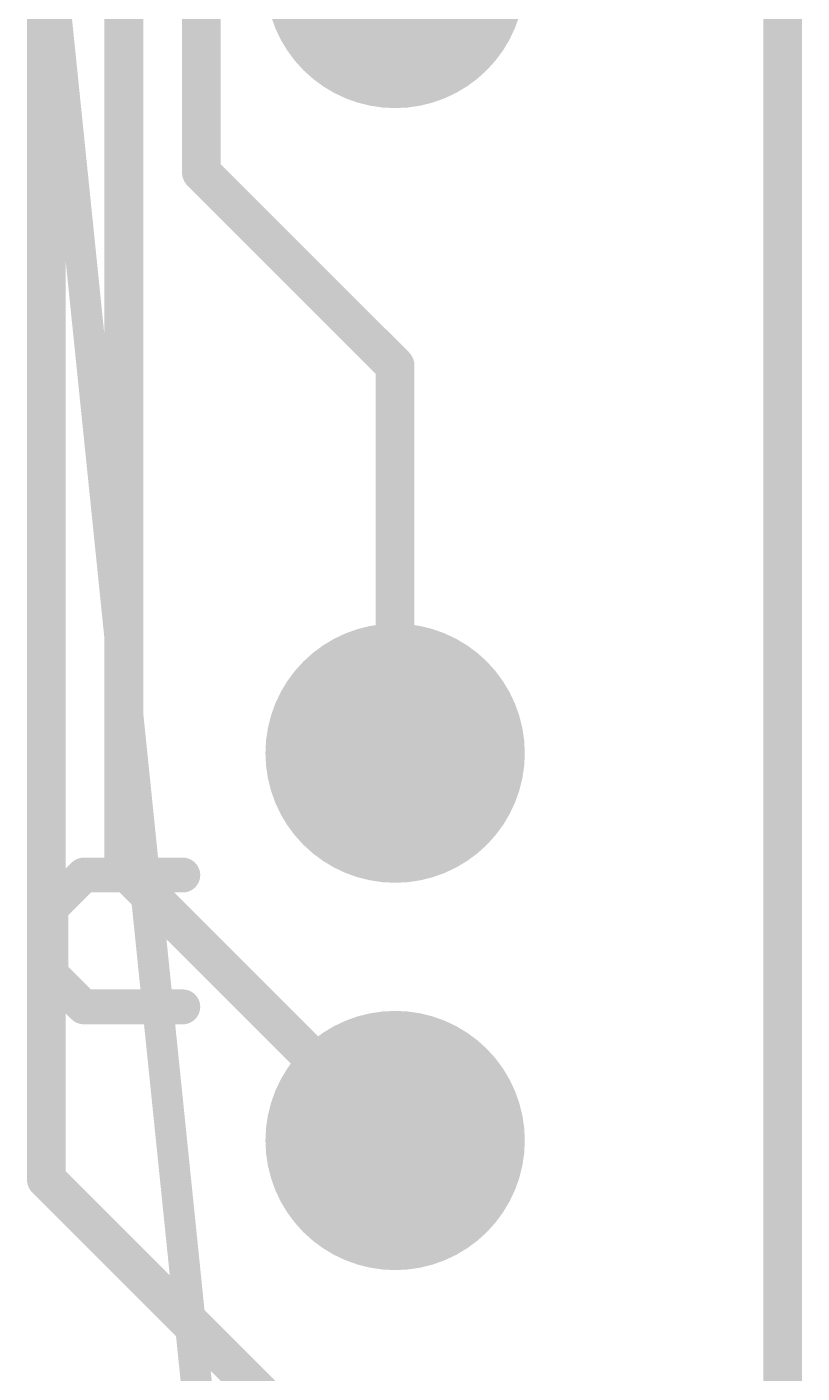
# Model space of a CAD drawing. Extents: x -3.5 to 25.7, y -2.5 to 53.5.
# Drawn here: x 17.91 to 22.99, y 21.33 to 30.16 of the extents above; entities that cross this region are included whole.
import ezdxf

# ---------------------------------------------------------------- set-up
doc = ezdxf.new("R2010")
doc.units = 0
for name, color, linetype in [('1', 12, 'CONTINUOUS'), ('16', 132, 'CONTINUOUS'), ('17', 110, 'CONTINUOUS'), ('20', 31, 'CONTINUOUS'), ('21', 41, 'CONTINUOUS'), ('22', 40, 'CONTINUOUS')]:
    doc.layers.add(name, color=color, linetype=linetype)

# ---------------------------------------------------------------- blocks, each defined once
blk = doc.blocks.new('ROUNDP')
at = {"const_width": 0.5}
blk.add_lwpolyline([(0, -0.25, 1), (0, 0.25, 1), (0, -0.25)], format="xyb", dxfattribs=at)

msp = doc.modelspace()

# ---------------------------------------------------------------- linework, layer by layer
at = {"layer": '1', "const_width": 0.254}
for points in [[(22.86, 0), (22.86, 53.34)], [(19.05, 29.21), (19.05, 36.322)], [(18.542, 24.638), (18.542, 36.068)], [(18.034, 22.606), (18.034, 35.814)], [(20.32, 27.94), (19.05, 29.21)], [(20.32, 25.4), (20.32, 27.94)], [(18.542, 24.638), (20.32, 22.86)], [(18.034, 22.606), (20.32, 20.32)]]:
    msp.add_lwpolyline(points, dxfattribs=at)
at = {"layer": '1', "const_width": 0.127}
for points in [[(19.0949, 29.2549, 1), (19.0051, 29.1651)], [(18.9865, 29.21, 1), (19.1135, 29.21)], [(20.3835, 27.94, 1), (20.2565, 27.94)], [(20.2751, 27.8951, 1), (20.3649, 27.9849)], [(20.2565, 25.4, 1), (20.3835, 25.4)], [(18.5869, 24.6829, 1), (18.4971, 24.5931)], [(18.4785, 24.638, 1), (18.6055, 24.638)], [(20.2751, 22.8151, 1), (20.3649, 22.9049)], [(18.0789, 22.6509, 1), (17.9891, 22.5611)], [(17.9705, 22.606, 1), (18.0975, 22.606)]]:
    msp.add_lwpolyline(points, format="xyb", dxfattribs=at)
at = {"layer": '16', "const_width": 0.254}
msp.add_lwpolyline([(22.86, 0), (22.86, 53.34)], dxfattribs=at)
at = {"layer": '20', "const_width": 0.2032}
msp.add_lwpolyline([(22.86, 53.34), (22.86, 0)], dxfattribs=at)
at = {"layer": '21', "const_width": 0.2286}
for points in [[(18.28, 24.6006), (18.064, 24.3846)], [(18.9283, 24.6006), (18.28, 24.6006)], [(18.064, 24.3846), (18.064, 23.9524)], [(18.064, 23.9524), (18.28, 23.7363)], [(18.28, 23.7363), (18.9283, 23.7363)]]:
    msp.add_lwpolyline(points, dxfattribs=at)
at = {"layer": '21', "const_width": 0.1143}
for points in [[(18.28, 24.6578, 1), (18.28, 24.5435)], [(18.3205, 24.5602, 1), (18.2396, 24.641)], [(18.9283, 24.5435, 1), (18.9283, 24.6578)], [(18.1211, 24.3846, 1), (18.0068, 24.3846)], [(18.0235, 24.425, 1), (18.1044, 24.3441)], [(18.1044, 23.9928, 1), (18.0235, 23.912)], [(18.0068, 23.9524, 1), (18.1211, 23.9524)], [(18.28, 23.7934, 1), (18.28, 23.6791)], [(18.9283, 23.6791, 1), (18.9283, 23.7934)], [(18.2396, 23.6959, 1), (18.3205, 23.7767)]]:
    msp.add_lwpolyline(points, format="xyb", dxfattribs=at)
at = {"layer": '22', "const_width": 0.2032}
for points in [[(22.86, 15.24), (22.86, 48.26)], [(18.034, 30.861), (19.05, 20.955)]]:
    msp.add_lwpolyline(points, dxfattribs=at)

# ---------------------------------------------------------------- block references
at = {"layer": '17', "xscale": 1.7, "yscale": 1.7, "rotation": 180}
for p in [(20.32, 30.48), (20.32, 30.48), (20.32, 25.4), (20.32, 25.4), (20.32, 22.86), (20.32, 22.86)]:
    msp.add_blockref('ROUNDP', p, dxfattribs=at)

doc.saveas('drawing.dxf')
